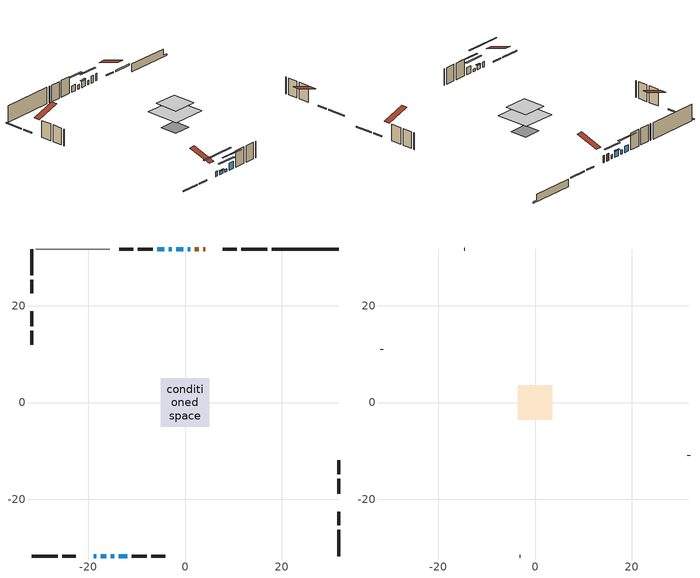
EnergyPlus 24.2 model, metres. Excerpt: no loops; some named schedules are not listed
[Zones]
conditioned space
 floor adiabatic (AdiabaticFloorConstruction): -4.99,-4.99 -4.99,4.99 4.99,4.99 4.99,-4.99 z3.09
 floor foundation (Slab1 construction): -2.63,-2.63 -2.63,2.63 2.63,2.63 2.63,-2.63 z-1.64
 wall outside (RimJoist1 construction): 17.02,31.76 11.61,31.76 / -31.76,-31.76 -26.35,-31.76 / -31.76,31.76 -31.76,26.35 / 31.76,-31.76 31.76,-26.35 z0.65:0.95
 wall outside (RimJoist2 construction): 10.68,31.76 7.85,31.76 / -25.42,-31.76 -22.59,-31.76 / -31.76,25.42 -31.76,22.59 / 31.76,-25.42 31.76,-22.59 z0.65:0.95
 wall outside (AdiabaticWallConstruction 1): 4.18,31.76 3.74,31.76 / 2.82,31.76 1.98,31.76 z0.65:2.68
 wall outside (AdiabaticWallConstruction): 1.05,31.76 0.54,31.76 z0.65:1.79; -18.92,-31.76 -18.38,-31.76 z0.65:2.12; -0.39,31.76 -1.81,31.76 / -4.33,31.76 -5.75,31.76 z0.65:2.43; -17.46,-31.76 -16.31,-31.76 z0.65:1.77; -2.74,31.76 -3.41,31.76 z0.65:1.87; -15.39,-31.76 -14.64,-31.76 z0.65:1.39; -13.72,-31.76 -11.99,-31.76 z0.65:2.68
 wall outside (Wall1 construction): -6.68,31.76 -9.8,31.76 / -11.06,-31.76 -7.94,-31.76 / -31.76,18.92 -31.76,15.8 / 31.76,-18.92 31.76,-15.8 z0.65:5.53
 wall outside (Wall2 construction): -10.73,31.76 -13.61,31.76 / -7.01,-31.76 -4.13,-31.76 / -31.76,14.87 -31.76,11.99 / 31.76,-14.87 31.76,-11.99 z0.65:5.53
 wall foundation (FoundationWall1 construction): 17.95,31.76,-1.64 17.95,31.76,0.65 30.38,31.76,0.65 30.38,31.76,-1.15 31.76,31.76,-1.15 31.76,31.76,-1.64
 wall adiabatic (Wall4 construction): -15.57,31.76 -30.83,31.76 z0.65:5.53
 window (WindowConstruction): 1.05,31.76 0.54,31.76 z0.65:1.79
 window (WindowConstruction 7): -18.92,-31.76 -18.38,-31.76 z0.65:2.12
 window (WindowConstruction 1): -0.39,31.76 -1.81,31.76 z0.65:2.43
 window (WindowConstruction 2): -17.46,-31.76 -16.31,-31.76 z0.65:1.77
 window (WindowConstruction 6): -2.74,31.76 -3.4,31.76 z0.65:1.87
 window (WindowConstruction 3): -4.33,31.76 -5.75,31.76 z0.65:2.43
 window (WindowConstruction 4): -15.38,-31.76 -14.65,-31.76 z0.65:1.39
 window (WindowConstruction 5): -13.72,-31.76 -11.99,-31.76 z0.65:2.68
 door (Door): 4.18,31.76 3.74,31.76 z0.65:2.68
 door (Door 1): 2.82,31.76 1.98,31.76 z0.65:2.68
 ceiling adiabatic (AdiabaticFloorConstruction): 4.99,-4.99 4.99,4.99 -4.99,4.99 -4.99,-4.99 z3.09
attic - vented
 floor to conditioned space (Floor1 construction Reversed): -3.53,-3.53 -3.53,3.53 3.53,3.53 3.53,-3.53 z5.53
 wall outside (Wall3 construction): -14.54,31.76 -14.64,31.76 / -3.21,-31.76 -3.1,-31.76 / -31.76,11.06 -31.76,10.96 / 31.76,-11.06 31.76,-10.96 z0.65:5.53
 roof outside (Roof1 construction): 5.11,31.76,5.53 5.11,24.88,7.82 6.92,24.88,7.82 6.92,31.76,5.53; -19.85,-31.76,5.53 -19.85,-24.88,7.82 -21.66,-24.88,7.82 -21.66,-31.76,5.53; -31.76,19.85,5.53 -24.88,19.85,7.82 -24.88,21.66,7.82 -31.76,21.66,5.53; 31.76,-19.85,5.53 24.88,-19.85,7.82 24.88,-21.66,7.82 31.76,-21.66,5.53
shading: -2.13,31.76 3.72,31.76 3.72,32.17 -2.13,32.17 z4.46; -13.27,-31.76 -24.03,-31.76 -24.03,-32.17 -13.27,-32.17 z7.23; -2.01,31.76 -0.19,31.76 -0.19,32.17 -2.01,32.17 z2.63; -16.11,-31.76 -17.66,-31.76 -17.66,-32.17 -16.11,-32.17 z1.97; -8.42,31.76 -1.66,31.76 -1.66,32.17 -8.42,32.17 z5.1; -11.98,-31.76 -18.05,-31.76 -18.05,-32.17 -11.98,-32.17 z4.06; -9.32,-31.76 -16.39,-31.76 -16.39,-32.17 -9.32,-32.17 z5.35
[Building]
Building 1: Terrain=Suburbs
[Site:Location]
Montreal Intl AP_QC: Latitude {deg}=45.47; Longitude {deg}=-73.74; Time Zone {hr}=-5; Elevation {m}=36; Keep Site Location Information=Yes
[Site:GroundTemperature:Shallow]
2.07863, -0.316383, -0.508184, 0.628371, 5.19101, 9.73239, 13.6695, 16.1636, 16.3755, 14.347, 10.5102, 6.10817
[Site:WaterMainsTemperature]
Calculation Method=Schedule; Temperature Schedule=mains temperature schedule
[Material] Roughness=Rough; Thermal Absorptance=0.9
Name | Thickness {m} | Conductivity {W/m-K} | Density {kg/m3} | Specific Heat {J/kg-K} | Solar Absorptance | Visible Absorptance
asphalt or fiberglass shingles | 0.00635 | 0.162714 | 1121.4 | 1465.45 | 0.4 | 0.4
ceiling loosefill ins | 0.169333 | 0.0480833 | 16.02 | 1046.75 | 0.7 | 0.7
ceiling stud and cavity | 0.1397 | 0.326487 | 65.682 | 1177.47 | 0.7 | 0.7
concrete 4.0 in. | 0.1016 | 1.803125 | 2242.8 | 837.4 | 0.7 | 0.7
concrete 8.0 in. | 0.2032 | 1.803125 | 2242.8 | 837.4 | 0.7 | 0.7
door material | 0.04445 | 0.0451087 | 512.64 | 1214.23 | 0.7 | 0.7
door material 1 | 0.04445 | 0.188738 | 512.64 | 1214.23 | 0.7 | 0.7
exterior vertical ins | 0.0313123 | 0.029427 | 32.04 | 1214.23 | 0.7 | 0.7
floor covering | 0.0127 | 0.0433444 | 54.468 | 1339.84 | 0.6 | 0.6
floor rigid ins; wall rigid ins 2 | 0.512978 | 0.029427 | 32.04 | 1214.23 | 0.7 | 0.7
floor stud and cavity | 0.1397 | 1.75129 | 37.0049 | 1207.88 | 0.7 | 0.7
furniture material conditioned space 1 | 0.1524 | 0.115458 | 640.8 | 1214.23 | 0.6 | 0.6
gypsum board | 0.0127 | 0.160291 | 801 | 837.4 | 0.6 | 0.6
gypsum board 1 | 0.0127 | 0.160291 | 801 | 837.4 | 0.7 | 0.7
osb sheathing 0.5 in. | 0.0127 | 0.115458 | 512.64 | 1214.23 | 0.7 | 0.7
osb sheathing 0.75 in. | 0.01905 | 0.115458 | 512.64 | 1214.23 | 0.7 | 0.7
osb sheathing 2.0 in. | 0.0508 | 0.115458 | 512.64 | 1214.23 | 0.7 | 0.7
rim joist rigid ins; wall rigid ins | 0.051816 | 0.029427 | 32.04 | 1214.23 | 0.7 | 0.7
rim joist stud and cavity | 0.0508 | 0.034693 | 125.044 | 1163.47 | 0.6 | 0.6
slab rigid ins | 0.0309699 | 0.029427 | 32.04 | 1214.23 | 0.7 | 0.7
wall rigid ins 1 | 0.051816 | 0.029427 | 32.04 | 1214.23 | 0.4 | 0.4
wall stud and cavity | 0.1397 | 0.170622 | 139.0536 | 1170.24 | 0.7 | 0.7
wall stud and cavity 1 | 0.1397 | 0.17099 | 139.0536 | 1170.24 | 0.7 | 0.7
wall stud and cavity 2 | 0.0889 | 6.9971 | 50.32683 | 1063.81 | 0.6 | 0.6
wall stud and cavity 3 | 0.1397 | 0.142301 | 139.0536 | 1170.24 | 0.7 | 0.7
wall stud and cavity 4 | 0.0889 | 0.380278 | 52.3479 | 1209.89 | 0.7 | 0.7
wall stud and cavity 5 | 0.0889 | 0.391764 | 83.0341 | 1211.67 | 0.7 | 0.7
wood siding | 0.0254 | 0.102417 | 544.68 | 1172.36 | 0.4 | 0.4
wood siding 1 | 0.00254 | 0.102417 | 544.68 | 1172.36 | 0.4 | 0.4
wood siding 2; wood siding 3; wood siding 4 | 0.0254 | 0.102417 | 544.68 | 1172.36 | 0.7 | 0.7
[WindowMaterial:SimpleGlazingSystem]
Name | U-Factor {W/m2-K} | Solar Heat Gain Coefficient
WindowMaterial | 2.2394 | 0.33
WindowMaterial 1 | 2.02307 | 0.38
WindowMaterial 2 | 2.11335 | 0.37
WindowMaterial 3 | 2.39271 | 0.3
WindowMaterial 4 | 1.98844 | 0.39
WindowMaterial 5 | 3.09678 | 0.62
WindowMaterial 6 | 2.93325 | 0.49
[Construction]
AdiabaticFloorConstruction: floor stud and cavity, floor rigid ins, osb sheathing 0.75 in., floor covering
AdiabaticWallConstruction: wood siding 3, wall rigid ins 2, wall stud and cavity 4, gypsum board
AdiabaticWallConstruction 1: wood siding 4, wall rigid ins 2, wall stud and cavity 4, gypsum board
Door: door material
Door 1: door material 1
Floor1 construction Reversed: gypsum board, ceiling stud and cavity, ceiling loosefill ins
FoundationWall1 construction: concrete 8.0 in., gypsum board 1
furniture construction conditioned space 1: furniture material conditioned space 1
PartitionWallConstruction: gypsum board, wall stud and cavity 5, gypsum board
RimJoist1 construction; RimJoist2 construction: wood siding 2, rim joist rigid ins, osb sheathing 2.0 in., rim joist stud and cavity
Roof1 construction: asphalt or fiberglass shingles
Slab1 construction: slab rigid ins, concrete 4.0 in.
Wall1 construction: wood siding, wall rigid ins, osb sheathing 0.5 in., wall stud and cavity, gypsum board
Wall2 construction: wood siding, wall rigid ins, osb sheathing 0.5 in., wall stud and cavity 1, gypsum board
Wall3 construction: wood siding 1, wall stud and cavity 2
Wall4 construction: wall rigid ins 1, osb sheathing 0.5 in., wall stud and cavity 3, gypsum board
WindowConstruction: WindowMaterial
WindowConstruction 1; WindowConstruction 3: WindowMaterial 1
WindowConstruction 2: WindowMaterial 2
WindowConstruction 4: WindowMaterial 3
WindowConstruction 5: WindowMaterial 4
WindowConstruction 6: WindowMaterial 5
WindowConstruction 7: WindowMaterial 6
[Zone] Multiplier=1; Part of Total Floor Area=Yes
Name | Volume {m3}
attic - vented | 18.5613
conditioned space | 327.7
[Space]
Name | Zone | Volume {m3}
attic - vented 1 | attic - vented | 18.5613
conditioned space 1 | conditioned space | 327.7
[ZoneInfiltration:EffectiveLeakageArea]
infil attic - vented 1: Zone or Space=attic - vented 1; Schedule=Always On Discrete; Effective Air Leakage Area {cm2}=1994.8; Stack Coefficient=0.000498559; Wind Coefficient=1.50861e-05
[ZoneMixing]
whole house fan mix: Zone or Space=attic - vented; Schedule=Always On Continuous; Design Flow Rate Calculation Method=Flow/Zone; Design Flow Rate {m3/s}=0; Source Zone or Space=conditioned space
[SurfaceProperty:ExposedFoundationPerimeter]
Slab1: Exposed Perimeter Calculation Method=TotalExposedPerimeter; Total Exposed Perimeter {m}=13.807
[InternalMass] Zone or ZoneList=conditioned space; Space or SpaceList=conditioned space 1
Name | Construction | Surface Area {m2}
furniture mass conditioned space 1 | furniture construction conditioned space 1 | 50.9599
partition wall mass | PartitionWallConstruction | 127.4
[Lights]
interior lighting: Zone or ZoneList or Space or SpaceList=conditioned space 1; Schedule=interior lighting schedule; Design Level Calculation Method=LightingLevel; Lighting Level {W}=343.2; Return Air Fraction=0; Fraction Radiant=0.6; Fraction Visible=0.2; Fraction Replaceable=1
[People]
occupants: Zone or ZoneList or Space or SpaceList=conditioned space 1; Number of People Schedule=occupants schedule; Number of People Calculation Method=People; Number of People=3; Fraction Radiant=0.314171; Sensible Heat Fraction=0.56303; Activity Level Schedule=occupants activity schedule; Carbon Dioxide Generation Rate {m3/s-W}=0; Enable ASHRAE 55 Comfort Warnings=No; Mean Radiant Temperature Calculation Type=EnclosureAveraged
[ElectricEquipment] Zone or ZoneList or Space or SpaceList=conditioned space 1; Design Level Calculation Method=EquipmentLevel
Name | Schedule | Design Level {W} | Fraction Latent | Fraction Radiant | Fraction Lost
clothes dryer | clothes dryer schedule | 140.772 | 0.015 | 0.081 | 0.85
clothes washer | clothes washer schedule | 32.1985 | 0.03 | 0.162 | 0.7
cooking range | cooking range schedule | 208.969 | 0.08 | 0.432 | 0.2
dishwasher | dishwasher schedule | 66.8632 | 0.3 | 0.18 | 0.4
fridge | fridge schedule | 72.9452 | 0 | 0.6 | 0
mech vent bath fan 0 | mech vent bath fan 0 schedule | 50.2 | 0 | 0 | 1
mech vent bath fan 1 | mech vent bath fan 1 schedule | 50.2 | 0 | 0 | 1
mech vent house fan | mech vent house fan schedule | 23.9 | 0 | 0 | 1
mech vent house fan cfis | mech vent house fan cfis schedule | 0 | 0 | 0 | 0
mech vent range fan 0 | mech vent range fan 0 schedule | 57 | 0 | 0 | 1
misc plug loads | misc plug loads schedule | 494.7 | 0.045 | 0.513 | 0.1
whole house fan | Always On Discrete | 0 | 0 | 0 | 1
[OtherEquipment] Zone or ZoneList or Space or SpaceList=conditioned space 1; Design Level Calculation Method=EquipmentLevel
Name | Fuel Type | Schedule | Design Level {W} | Fraction Latent | Fraction Radiant | Fraction Lost
clothes dryer 1 | Electricity | clothes dryer schedule | 0 | 0.015 | 0.081 | 0.85
cooking range 1 | Electricity | cooking range schedule | 0 | 0.08 | 0.432 | 0.2
general water use latent | None | general water use schedule | 59.3978 | 1 | 0 | 0
general water use sensible | None | general water use schedule | -58.539 | 0 | 0.6 | 0
mech vent house fan latent load | None | Always On Discrete | 0 | 1 | 0 | 0
mech vent house fan sensible load | None | Always On Discrete | 0 | 0 | 0 | 0
water heater energy adjustment1 | Electricity | Always On Discrete | 0.01 | 0 | 0 | 1
[ZoneInfiltration:DesignFlowRate] Zone or ZoneList or Space or SpaceList=conditioned space 1; Schedule=Always On Discrete; Design Flow Rate Calculation Method=Flow/Zone; Design Flow Rate {m3/s}=0
infil flow; natural vent flow; whole house fan flow
[AvailabilityManager:Scheduled]
air source heat pump airloop Availability Manager: Schedule=Always On Discrete
[Foundation:Kiva]
Foundation Kiva 1: Initial Indoor Air Temperature {C}=20; Wall Height Above Grade {m}=0.649986; Wall Depth Below Slab {m}=0.2032; Custom Block Material Name 1=exterior vertical ins; Custom Block Depth 1 {m}=2.28999; Custom Block X Position 1 {m}=0.2159; Custom Block Z Position 1 {m}=0
[Foundation:Kiva:Settings]
Soil Conductivity {W/m-K}=0.849921; Soil Density {kg/m3}=1842.3; Soil Specific Heat {J/kg-K}=418.7; Ground Solar Absorptivity=0.9; Ground Thermal Absorptivity=0.9; Ground Surface Roughness {m}=0.03; Far-Field Width {m}=40; Deep-Ground Boundary Condition=ZeroFlux; Deep-Ground Depth {m}=40; Minimum Cell Dimension {m}=0.2; Maximum Cell Growth Coefficient=3; Simulation Timestep=Timestep
[Exterior:Lights]
exterior lighting: Schedule=exterior lighting schedule; Design Level {W}=75.6
[EnergyManagementSystem:GlobalVariable]
air_source_heat_pump_airloop_Fan_RTF
infil_program_Qfan
infil_program_Qinf
natural_vent_program_Qnv
natural_vent_program_Qwhf
[EnergyManagementSystem:Sensor]
Name | Output:Variable or Output:Meter Index Key | Output:Variable or Output:Meter
airflow_gain | infil flow | Infiltration Sensible Heat Gain Energy
airflow_gain_1 | natural vent flow | Infiltration Sensible Heat Gain Energy
airflow_gain_2 | whole house fan flow | Infiltration Sensible Heat Gain Energy
airflow_loss | infil flow | Infiltration Sensible Heat Loss Energy
airflow_loss_1 | natural vent flow | Infiltration Sensible Heat Loss Energy
airflow_loss_2 | whole house fan flow | Infiltration Sensible Heat Loss Energy
clg_load_cond |  | Cooling:EnergyTransfer:Zone:CONDITIONED SPACE
clg_sp_s; clg_sp_s_1 | cooling setpoint | Schedule Value
clothes_dryer_exhaust_0_sch_s | clothes dryer exhaust 0 schedule | Schedule Value
cool_season | cooling season schedule | Schedule Value
htg_load_cond |  | Heating:EnergyTransfer:Zone:CONDITIONED SPACE
htg_sp_s; htg_sp_s_1 | heating setpoint | Schedule Value
ig_ee_conv | clothes dryer | Electric Equipment Convective Heating Energy
ig_ee_conv_2 | cooking range | Electric Equipment Convective Heating Energy
ig_ee_conv_4 | fridge | Electric Equipment Convective Heating Energy
ig_ee_conv_5 | misc plug loads | Electric Equipment Convective Heating Energy
ig_ee_conv_6 | whole house fan | Electric Equipment Convective Heating Energy
ig_ee_rad | clothes dryer | Electric Equipment Radiant Heating Energy
ig_ee_rad_2 | cooking range | Electric Equipment Radiant Heating Energy
ig_ee_rad_4 | fridge | Electric Equipment Radiant Heating Energy
ig_ee_rad_5 | misc plug loads | Electric Equipment Radiant Heating Energy
ig_ee_rad_6 | whole house fan | Electric Equipment Radiant Heating Energy
ig_lgt_conv | interior lighting | Lights Convective Heating Energy
ig_lgt_rad | interior lighting | Lights Radiant Heating Energy
ig_lgt_vis | interior lighting | Lights Visible Radiation Heating Energy
ig_oe_conv | clothes dryer 1 | Other Equipment Convective Heating Energy
ig_oe_conv_1 | cooking range 1 | Other Equipment Convective Heating Energy
ig_oe_conv_2 | general water use latent | Other Equipment Convective Heating Energy
ig_oe_conv_3 | general water use sensible | Other Equipment Convective Heating Energy
ig_oe_conv_4 | water heater energy adjustment1 | Other Equipment Convective Heating Energy
ig_oe_rad | clothes dryer 1 | Other Equipment Radiant Heating Energy
ig_oe_rad_1 | cooking range 1 | Other Equipment Radiant Heating Energy
ig_oe_rad_2 | general water use latent | Other Equipment Radiant Heating Energy
ig_oe_rad_3 | general water use sensible | Other Equipment Radiant Heating Energy
ig_oe_rad_4 | water heater energy adjustment1 | Other Equipment Radiant Heating Energy
ig_ppl_conv | occupants | People Convective Heating Energy
ig_ppl_rad | occupants | People Radiant Heating Energy
im_conv | furniture mass conditioned space 1 | Surface Inside Face Convection Heat Gain Energy
im_conv_1 | partition wall mass | Surface Inside Face Convection Heat Gain Energy
im_ig | furniture mass conditioned space 1 | Surface Inside Face Internal Gains Radiation Heat Gain Energy
im_ig_1 | partition wall mass | Surface Inside Face Internal Gains Radiation Heat Gain Energy
im_lgt | furniture mass conditioned space 1 | Surface Inside Face Lights Radiation Heat Gain Energy
im_lgt_1 | partition wall mass | Surface Inside Face Lights Radiation Heat Gain Energy
im_sol | furniture mass conditioned space 1 | Surface Inside Face Solar Radiation Heat Gain Energy
im_sol_1 | partition wall mass | Surface Inside Face Solar Radiation Heat Gain Energy
im_surf | furniture mass conditioned space 1 | Surface Inside Face Net Surface Thermal Radiation Heat Gain Energy
im_surf_1 | partition wall mass | Surface Inside Face Net Surface Thermal Radiation Heat Gain Energy
mech_vent_bath_fan_0_sch_s | mech vent bath fan 0 schedule | Schedule Value
mech_vent_bath_fan_1_sch_s | mech vent bath fan 1 schedule | Schedule Value
mech_vent_range_fan_0_sch_s | mech vent range fan 0 schedule | Schedule Value
mv_conv | mech vent bath fan 0 | Electric Equipment Convective Heating Energy
mv_conv_1 | mech vent bath fan 1 | Electric Equipment Convective Heating Energy
mv_conv_2 | mech vent house fan | Electric Equipment Convective Heating Energy
mv_conv_3 | mech vent house fan cfis | Electric Equipment Convective Heating Energy
mv_conv_4 | mech vent range fan 0 | Electric Equipment Convective Heating Energy
mv_conv_5 | mech vent house fan latent load | Other Equipment Convective Heating Energy
mv_conv_6 | mech vent house fan sensible load | Other Equipment Convective Heating Energy
mv_rad | mech vent bath fan 0 | Electric Equipment Radiant Heating Energy
mv_rad_1 | mech vent bath fan 1 | Electric Equipment Radiant Heating Energy
mv_rad_2 | mech vent house fan | Electric Equipment Radiant Heating Energy
mv_rad_3 | mech vent house fan cfis | Electric Equipment Radiant Heating Energy
mv_rad_4 | mech vent range fan 0 | Electric Equipment Radiant Heating Energy
mv_rad_5 | mech vent house fan latent load | Other Equipment Radiant Heating Energy
mv_rad_6 | mech vent house fan sensible load | Other Equipment Radiant Heating Energy
natural_vent_s | natural vent schedule | Schedule Value
out_pb_s |  | Site Outdoor Air Barometric Pressure
out_wt_s |  | Site Outdoor Air Humidity Ratio
site_vw_s |  | Site Wind Speed
ss_back_out | Window1 | Surface Window Shortwave from Zone Back Out Window Heat Transfer Rate
ss_back_out_1 | Window10 | Surface Window Shortwave from Zone Back Out Window Heat Transfer Rate
ss_back_out_2 | Window2 | Surface Window Shortwave from Zone Back Out Window Heat Transfer Rate
ss_back_out_3 | Window4 | Surface Window Shortwave from Zone Back Out Window Heat Transfer Rate
ss_back_out_4 | Window5 | Surface Window Shortwave from Zone Back Out Window Heat Transfer Rate
ss_back_out_5 | Window6 | Surface Window Shortwave from Zone Back Out Window Heat Transfer Rate
ss_back_out_6 | Window8 | Surface Window Shortwave from Zone Back Out Window Heat Transfer Rate
ss_back_out_7 | Window9 | Surface Window Shortwave from Zone Back Out Window Heat Transfer Rate
ss_conv | Door1 | Surface Inside Face Convection Heat Gain Energy
ss_conv_1 | Door2 | Surface Inside Face Convection Heat Gain Energy
ss_conv_2 | Window1 | Surface Inside Face Convection Heat Gain Energy
ss_conv_3 | Window10 | Surface Inside Face Convection Heat Gain Energy
ss_conv_4 | Window2 | Surface Inside Face Convection Heat Gain Energy
ss_conv_5 | Window4 | Surface Inside Face Convection Heat Gain Energy
ss_conv_6 | Window5 | Surface Inside Face Convection Heat Gain Energy
ss_conv_7 | Window6 | Surface Inside Face Convection Heat Gain Energy
ss_conv_8 | Window8 | Surface Inside Face Convection Heat Gain Energy
ss_conv_9 | Window9 | Surface Inside Face Convection Heat Gain Energy
ss_ig | Door1 | Surface Inside Face Internal Gains Radiation Heat Gain Energy
ss_ig_1 | Door2 | Surface Inside Face Internal Gains Radiation Heat Gain Energy
ss_ig_2 | Window1 | Surface Inside Face Internal Gains Radiation Heat Gain Energy
ss_ig_3 | Window10 | Surface Inside Face Internal Gains Radiation Heat Gain Energy
ss_ig_4 | Window2 | Surface Inside Face Internal Gains Radiation Heat Gain Energy
ss_ig_5 | Window4 | Surface Inside Face Internal Gains Radiation Heat Gain Energy
ss_ig_6 | Window5 | Surface Inside Face Internal Gains Radiation Heat Gain Energy
ss_ig_7 | Window6 | Surface Inside Face Internal Gains Radiation Heat Gain Energy
ss_ig_8 | Window8 | Surface Inside Face Internal Gains Radiation Heat Gain Energy
ss_ig_9 | Window9 | Surface Inside Face Internal Gains Radiation Heat Gain Energy
ss_lgt | Door1 | Surface Inside Face Lights Radiation Heat Gain Energy
ss_lgt_1 | Door2 | Surface Inside Face Lights Radiation Heat Gain Energy
ss_sol | Door1 | Surface Inside Face Solar Radiation Heat Gain Energy
ss_sol_1 | Door2 | Surface Inside Face Solar Radiation Heat Gain Energy
ss_surf | Door1 | Surface Inside Face Net Surface Thermal Radiation Heat Gain Energy
ss_surf_1 | Door2 | Surface Inside Face Net Surface Thermal Radiation Heat Gain Energy
ss_surf_2 | Window1 | Surface Inside Face Net Surface Thermal Radiation Heat Gain Energy
ss_surf_3 | Window10 | Surface Inside Face Net Surface Thermal Radiation Heat Gain Energy
ss_surf_4 | Window2 | Surface Inside Face Net Surface Thermal Radiation Heat Gain Energy
ss_surf_5 | Window4 | Surface Inside Face Net Surface Thermal Radiation Heat Gain Energy
ss_surf_6 | Window5 | Surface Inside Face Net Surface Thermal Radiation Heat Gain Energy
ss_surf_7 | Window6 | Surface Inside Face Net Surface Thermal Radiation Heat Gain Energy
ss_surf_8 | Window8 | Surface Inside Face Net Surface Thermal Radiation Heat Gain Energy
ss_surf_9 | Window9 | Surface Inside Face Net Surface Thermal Radiation Heat Gain Energy
ss_trans_in | Window1 | Surface Window Transmitted Solar Radiation Rate
ss_trans_in_1 | Window10 | Surface Window Transmitted Solar Radiation Rate
ss_trans_in_2 | Window2 | Surface Window Transmitted Solar Radiation Rate
ss_trans_in_3 | Window4 | Surface Window Transmitted Solar Radiation Rate
ss_trans_in_4 | Window5 | Surface Window Transmitted Solar Radiation Rate
ss_trans_in_5 | Window6 | Surface Window Transmitted Solar Radiation Rate
ss_trans_in_6 | Window8 | Surface Window Transmitted Solar Radiation Rate
ss_trans_in_7 | Window9 | Surface Window Transmitted Solar Radiation Rate
ss_trans_out | Window1 | Surface Inside Face Initial Transmitted Diffuse Transmitted Out Window Solar Radiation Rate
ss_trans_out_1 | Window10 | Surface Inside Face Initial Transmitted Diffuse Transmitted Out Window Solar Radiation Rate
ss_trans_out_2 | Window2 | Surface Inside Face Initial Transmitted Diffuse Transmitted Out Window Solar Radiation Rate
ss_trans_out_3 | Window4 | Surface Inside Face Initial Transmitted Diffuse Transmitted Out Window Solar Radiation Rate
ss_trans_out_4 | Window5 | Surface Inside Face Initial Transmitted Diffuse Transmitted Out Window Solar Radiation Rate
ss_trans_out_5 | Window6 | Surface Inside Face Initial Transmitted Diffuse Transmitted Out Window Solar Radiation Rate
ss_trans_out_6 | Window8 | Surface Inside Face Initial Transmitted Diffuse Transmitted Out Window Solar Radiation Rate
ss_trans_out_7 | Window9 | Surface Inside Face Initial Transmitted Diffuse Transmitted Out Window Solar Radiation Rate
s_conv | Floor1 | Surface Inside Face Convection Heat Gain Energy
s_conv_1 | FoundationWall1 | Surface Inside Face Convection Heat Gain Energy
s_conv_10 | RimJoist2:270 | Surface Inside Face Convection Heat Gain Energy
s_conv_11 | RimJoist2:90 | Surface Inside Face Convection Heat Gain Energy
s_conv_12 | Slab1 | Surface Inside Face Convection Heat Gain Energy
s_conv_13 | Wall1:0 | Surface Inside Face Convection Heat Gain Energy
s_conv_14 | Wall1:180 | Surface Inside Face Convection Heat Gain Energy
s_conv_15 | Wall1:270 | Surface Inside Face Convection Heat Gain Energy
s_conv_16 | Wall1:90 | Surface Inside Face Convection Heat Gain Energy
s_conv_17 | Wall2:0 | Surface Inside Face Convection Heat Gain Energy
s_conv_18 | Wall2:180 | Surface Inside Face Convection Heat Gain Energy
s_conv_19 | Wall2:270 | Surface Inside Face Convection Heat Gain Energy
s_conv_2 | inferred conditioned ceiling | Surface Inside Face Convection Heat Gain Energy
s_conv_20 | Wall2:90 | Surface Inside Face Convection Heat Gain Energy
s_conv_21 | Wall4 | Surface Inside Face Convection Heat Gain Energy
s_conv_3 | inferred conditioned floor | Surface Inside Face Convection Heat Gain Energy
s_conv_4 | RimJoist1:0 | Surface Inside Face Convection Heat Gain Energy
s_conv_5 | RimJoist1:180 | Surface Inside Face Convection Heat Gain Energy
s_conv_6 | RimJoist1:270 | Surface Inside Face Convection Heat Gain Energy
s_conv_7 | RimJoist1:90 | Surface Inside Face Convection Heat Gain Energy
s_conv_8 | RimJoist2:0 | Surface Inside Face Convection Heat Gain Energy
s_conv_9 | RimJoist2:180 | Surface Inside Face Convection Heat Gain Energy
s_ig | Floor1 | Surface Inside Face Internal Gains Radiation Heat Gain Energy
s_ig_1 | FoundationWall1 | Surface Inside Face Internal Gains Radiation Heat Gain Energy
s_ig_10 | RimJoist2:270 | Surface Inside Face Internal Gains Radiation Heat Gain Energy
s_ig_11 | RimJoist2:90 | Surface Inside Face Internal Gains Radiation Heat Gain Energy
s_ig_12 | Slab1 | Surface Inside Face Internal Gains Radiation Heat Gain Energy
s_ig_13 | Wall1:0 | Surface Inside Face Internal Gains Radiation Heat Gain Energy
s_ig_14 | Wall1:180 | Surface Inside Face Internal Gains Radiation Heat Gain Energy
